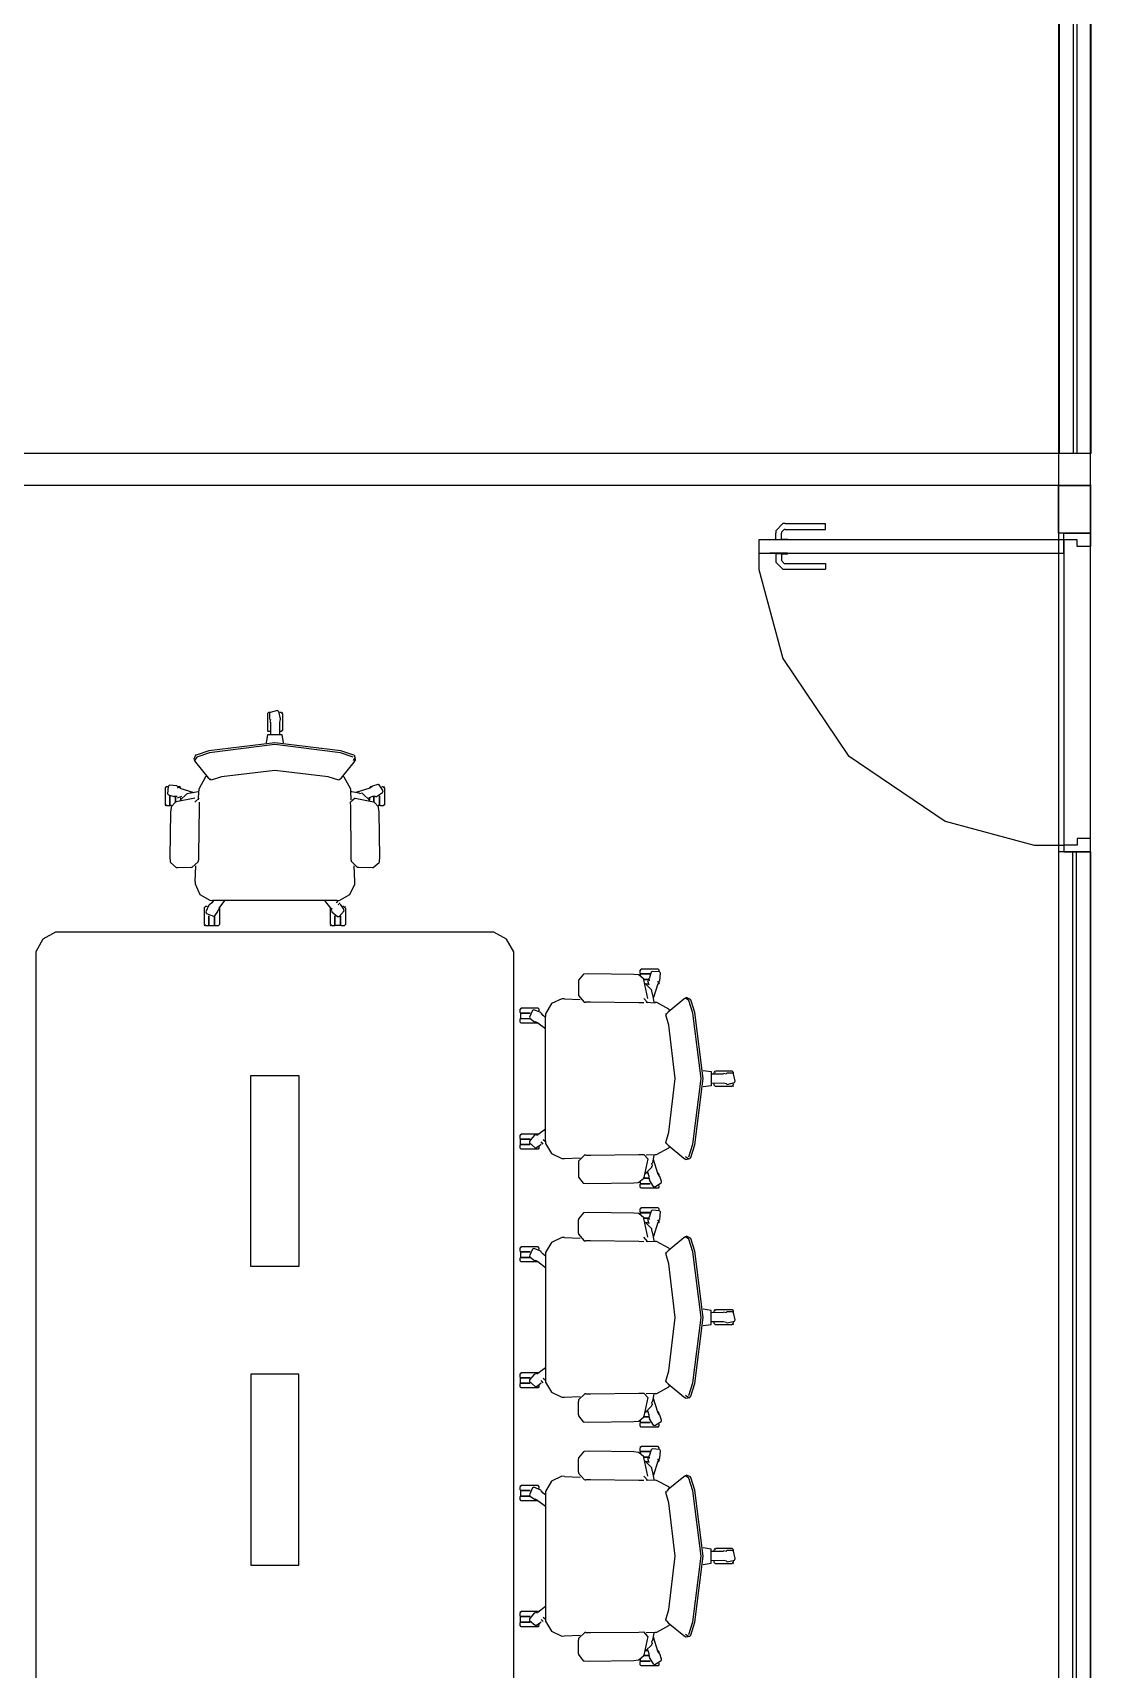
# Model space of a CAD drawing. Extents: x 0 to 23.4, y 0 to 16.5.
# Drawn here: x 1.148 to 2.021, y 5.131 to 6.479 of the extents above; entities that cross this region are included whole.
import ezdxf

# ---------------------------------------------------------------- set-up
doc = ezdxf.new("R2010")
doc.units = 0
doc.layers.get('0').update_dxf_attribs({"linetype": 'CONTINUOUS'})

msp = doc.modelspace()

# ---------------------------------------------------------------- linework, layer by layer
at = {"color": 0}
for points in [[(1.99431, 3.94043), (1.99376, 8.0746)], [(2.02001, 3.94043), (2.02001, 8.0746)], [(2.02001, 5.41781), (2.02001, 8.0746)], [(1.99442, 6.13243), (1.99447, 6.77544)], [(2.00597, 6.13243), (2.00597, 6.77544)], [(2.00911, 6.13243), (2.00911, 6.77544)], [(2.02067, 6.13243), (2.02067, 6.77544)], [(2.02051, 6.13243), (0.70117, 6.13243)], [(2.02067, 6.13243), (1.99442, 6.13243)], [(2.02051, 6.10618), (0.70117, 6.10618)], [(1.7685, 6.07471), (1.7665, 6.07471), (1.76064, 6.06885), (1.76064, 6.06685)], [(1.7685, 6.06988), (1.76768, 6.06988), (1.7654, 6.0676), (1.7654, 6.06685)], [(1.7685, 6.07471), (1.80171, 6.07471)], [(1.7685, 6.06988), (1.80171, 6.06988)], [(1.80171, 6.06988), (1.80171, 6.07471)], [(1.74664, 6.06136), (1.74664, 6.03689), (1.76639, 5.96349), (1.82026, 5.88351), (1.90022, 5.82964), (1.97364, 5.80985), (1.99815, 5.80985)], [(1.77035, 6.06136), (1.75569, 6.06136), (1.77035, 6.06222)], [(1.76064, 6.06222), (1.76064, 6.06685)], [(1.7654, 6.06222), (1.7654, 6.06685)], [(1.99815, 6.06136), (1.99815, 5.80985)], [(1.77035, 6.0504), (1.75569, 6.0504), (1.77035, 6.04953)], [(1.76064, 6.04953), (1.76064, 6.04497)], [(1.76064, 6.04497), (1.76064, 6.04303), (1.7665, 6.03706), (1.7685, 6.03706)], [(1.7654, 6.04953), (1.7654, 6.04497)], [(1.7654, 6.04497), (1.7654, 6.04422), (1.76768, 6.04189), (1.7685, 6.04189)], [(1.7685, 6.04189), (1.80171, 6.04189)], [(1.7685, 6.03706), (1.80171, 6.03706)], [(1.80171, 6.04189), (1.80171, 6.03706)], [(1.35227, 5.91336), (1.35259, 5.91396), (1.35118, 5.91992), (1.35064, 5.92025), (1.35004, 5.92063), (1.34408, 5.91917), (1.34375, 5.91857), (1.34348, 5.91818), (1.34348, 5.91379), (1.34375, 5.91336)], [(1.34272, 5.91906), (1.34174, 5.91813)], [(1.34174, 5.91813), (1.34174, 5.90424)], [(1.34391, 5.91906), (1.34272, 5.91906)], [(1.34429, 5.91336), (1.34375, 5.91103)], [(1.34429, 5.91103), (1.34418, 5.90088)], [(1.35227, 5.91336), (1.35173, 5.91103)], [(1.35173, 5.91103), (1.35183, 5.90088)], [(1.35324, 5.91906), (1.35205, 5.91906)], [(1.35427, 5.91906), (1.35324, 5.91813)], [(1.35427, 5.91813), (1.35427, 5.90424)], [(1.41292, 5.8839), (1.40235, 5.88737), (1.34793, 5.89421), (1.29351, 5.88737), (1.28299, 5.8839)], [(1.34115, 5.8941), (1.34218, 5.90088), (1.35373, 5.90088), (1.35471, 5.8941)], [(1.34272, 5.90424), (1.34174, 5.90332)], [(1.34424, 5.90332), (1.34272, 5.90332)], [(1.35324, 5.90332), (1.35178, 5.90332)], [(1.35427, 5.90424), (1.35324, 5.90332)], [(1.28299, 5.8839), (1.28261, 5.88379), (1.28114, 5.88053), (1.2813, 5.88015), (1.2813, 5.8801), (1.28158, 5.87956), (1.28163, 5.8795)], [(1.28348, 5.88232), (1.28163, 5.8795)], [(1.41238, 5.88232), (1.40192, 5.88574), (1.34793, 5.89258), (1.29395, 5.88574), (1.28348, 5.88232)], [(1.41422, 5.88232), (1.41238, 5.8795)], [(1.41422, 5.8795), (1.41444, 5.87989), (1.41385, 5.88336), (1.41351, 5.88357), (1.41347, 5.88363), (1.41292, 5.8839), (1.41292, 5.8839)], [(1.28163, 5.8795), (1.2825, 5.8781), (1.29302, 5.86529), (1.29427, 5.8641)], [(1.4005, 5.86339), (1.39193, 5.866), (1.34793, 5.87121), (1.30393, 5.866), (1.29536, 5.86339)], [(1.40158, 5.8641), (1.40278, 5.86529), (1.41331, 5.8781), (1.41422, 5.8795)], [(1.25857, 5.85792), (1.2576, 5.85699)], [(1.2576, 5.85699), (1.2576, 5.8431)], [(1.25977, 5.85792), (1.25857, 5.85792)], [(1.26763, 5.85807), (1.26714, 5.85861), (1.26107, 5.8591), (1.26058, 5.85861), (1.26004, 5.85818), (1.25955, 5.85211), (1.26004, 5.85157), (1.26031, 5.85124), (1.26454, 5.84983), (1.26503, 5.84993)], [(1.26969, 5.85807), (1.26763, 5.85682)], [(1.2691, 5.85792), (1.2679, 5.85792)], [(1.27013, 5.85792), (1.2691, 5.85699)], [(1.26969, 5.85682), (1.2812, 5.85319)], [(1.27013, 5.85699), (1.27013, 5.85672)], [(1.28521, 5.85385), (1.28461, 5.85379), (1.27875, 5.85271), (1.27821, 5.85254)], [(1.28505, 5.84711), (1.28537, 5.85465)], [(1.29172, 5.86664), (1.29074, 5.86594), (1.28532, 5.85585), (1.28527, 5.85465)], [(1.29536, 5.8641), (1.29427, 5.86339)], [(1.40158, 5.8641), (1.4005, 5.86339)], [(1.41049, 5.85465), (1.41043, 5.85585), (1.405, 5.86589), (1.40408, 5.8666)], [(1.41081, 5.84711), (1.41049, 5.85465)], [(1.41764, 5.85254), (1.41704, 5.85271), (1.41124, 5.85379), (1.41064, 5.85385)], [(1.42617, 5.85682), (1.41471, 5.85319)], [(1.42676, 5.85792), (1.42578, 5.85699)], [(1.42578, 5.85699), (1.42578, 5.85672)], [(1.42822, 5.85807), (1.42617, 5.85682)], [(1.42796, 5.85792), (1.42676, 5.85792)], [(1.43088, 5.84993), (1.43153, 5.84978), (1.43674, 5.85303), (1.4369, 5.85368), (1.43707, 5.85439), (1.43386, 5.85954), (1.43321, 5.85969), (1.43272, 5.85981), (1.4285, 5.85846), (1.42822, 5.85807)], [(1.43728, 5.85792), (1.43608, 5.85792)], [(1.43832, 5.85792), (1.43728, 5.85699)], [(1.43832, 5.85699), (1.43832, 5.8431)], [(1.25857, 5.8431), (1.2576, 5.84218)], [(1.26112, 5.84218), (1.25857, 5.84218)], [(1.26139, 5.84244), (1.26112, 5.84218)], [(1.26139, 5.84244), (1.26139, 5.85042)], [(1.26242, 5.84071), (1.26199, 5.83703), (1.26145, 5.79997), (1.26177, 5.79622)], [(1.26166, 5.84244), (1.26166, 5.85032)], [(1.26286, 5.84244), (1.26166, 5.84244)], [(1.26655, 5.84543), (1.26595, 5.84532), (1.26242, 5.84131), (1.26242, 5.84071)], [(1.26742, 5.84999), (1.26503, 5.84978)], [(1.26601, 5.84526), (1.26601, 5.84999)], [(1.26628, 5.84538), (1.26628, 5.84999)], [(1.28185, 5.84853), (1.26655, 5.84543)], [(1.27089, 5.84978), (1.26742, 5.84858)], [(1.27577, 5.85194), (1.27501, 5.85178), (1.26986, 5.84679), (1.26969, 5.84603)], [(1.27013, 5.84885), (1.27013, 5.84722)], [(1.27821, 5.85254), (1.27577, 5.85194)], [(1.28559, 5.84853), (1.28185, 5.84521)], [(1.28559, 5.84521), (1.28543, 5.84125), (1.28488, 5.80143), (1.28494, 5.79742)], [(1.41401, 5.84853), (1.41032, 5.84521)], [(1.41092, 5.79742), (1.41092, 5.80143), (1.41043, 5.84131), (1.41032, 5.84526)], [(1.41401, 5.84853), (1.42931, 5.84543)], [(1.42008, 5.85254), (1.41764, 5.85194)], [(1.42617, 5.84603), (1.42594, 5.84679), (1.42079, 5.85178), (1.42008, 5.85194)], [(1.42844, 5.84978), (1.42497, 5.84858)], [(1.42578, 5.84885), (1.42578, 5.84722)], [(1.43088, 5.84999), (1.42844, 5.84978)], [(1.43343, 5.84071), (1.43338, 5.84131), (1.42985, 5.84532), (1.42931, 5.84543)], [(1.42958, 5.84538), (1.42958, 5.84999)], [(1.42985, 5.84526), (1.42985, 5.84999)], [(1.43419, 5.84244), (1.433, 5.84244)], [(1.43414, 5.79622), (1.4344, 5.79997), (1.43386, 5.83703), (1.43343, 5.84071)], [(1.43419, 5.84244), (1.43419, 5.85032)], [(1.43446, 5.84244), (1.43446, 5.85042)], [(1.43474, 5.84244), (1.43446, 5.84218)], [(1.43728, 5.84218), (1.43474, 5.84218)], [(1.43832, 5.8431), (1.43728, 5.84218)], [(1.99388, 4.15028), (1.99393, 5.80436)], [(2.02018, 5.80436), (1.99393, 5.80436)], [(2.00543, 4.15028), (2.00549, 5.80436)], [(2.00857, 4.15028), (2.00863, 5.80436)], [(2.02013, 4.15028), (2.02018, 5.80436)], [(1.26177, 5.79622), (1.26183, 5.79551), (1.26671, 5.79135), (1.26747, 5.79139), (1.26747, 5.79139), (1.26758, 5.79144), (1.26758, 5.79144)], [(1.26758, 5.79144), (1.27865, 5.7915)], [(1.27865, 5.7915), (1.27941, 5.79144), (1.28483, 5.79606), (1.28494, 5.79682), (1.28494, 5.79699), (1.28494, 5.79731), (1.28494, 5.79742)], [(1.28223, 5.77989), (1.28277, 5.79275)], [(1.41092, 5.79742), (1.41086, 5.79665), (1.41581, 5.79156), (1.41661, 5.7915), (1.41672, 5.7915), (1.41721, 5.7915), (1.41721, 5.7915)], [(1.41368, 5.77989), (1.41314, 5.79275)], [(1.41721, 5.7915), (1.42828, 5.79144)], [(1.42828, 5.79144), (1.42899, 5.79139), (1.43397, 5.79542), (1.43408, 5.79611), (1.43408, 5.79611), (1.43408, 5.79622), (1.43414, 5.79622)], [(1.28223, 5.77989), (1.28212, 5.77783), (1.28608, 5.76915), (1.29443, 5.76438), (1.2965, 5.76426), (1.2965, 5.76426), (1.2966, 5.76426), (1.2966, 5.76426)], [(1.39931, 5.76426), (1.40136, 5.76438), (1.40967, 5.7691), (1.41374, 5.77772), (1.41368, 5.77979), (1.41368, 5.77979), (1.41368, 5.77989), (1.41368, 5.77989)], [(1.29074, 5.75911), (1.28977, 5.75819)], [(1.2921, 5.75911), (1.29074, 5.75911)], [(1.29411, 5.76064), (1.29346, 5.76042), (1.29112, 5.75472), (1.2914, 5.75407), (1.29167, 5.75347), (1.29731, 5.75114), (1.29796, 5.75136), (1.29839, 5.75157), (1.301, 5.75515), (1.30105, 5.75558)], [(1.29595, 5.76221), (1.29411, 5.76064)], [(1.29742, 5.76426), (1.29595, 5.76221)], [(1.39931, 5.76426), (1.29644, 5.76426)], [(1.30198, 5.75786), (1.30669, 5.76426)], [(1.39393, 5.75786), (1.38917, 5.76426)], [(1.39486, 5.75558), (1.39492, 5.75493), (1.39953, 5.75097), (1.40022, 5.75103), (1.40087, 5.75108), (1.40489, 5.75575), (1.40483, 5.7564), (1.40479, 5.75689), (1.40218, 5.76047), (1.40175, 5.76064)], [(1.39996, 5.76426), (1.39843, 5.76221)], [(1.40175, 5.76221), (1.39996, 5.76064)], [(1.40511, 5.75911), (1.40381, 5.75911)], [(1.40608, 5.75911), (1.40511, 5.75819)], [(1.28977, 5.75819), (1.28977, 5.74431)], [(1.29357, 5.74365), (1.29357, 5.75163)], [(1.29384, 5.74365), (1.29384, 5.75151)], [(1.29823, 5.74365), (1.29823, 5.75151)], [(1.2985, 5.74365), (1.2985, 5.75163)], [(1.30198, 5.75786), (1.30105, 5.75558)], [(1.3023, 5.75831), (1.3023, 5.74431)], [(1.39361, 5.75831), (1.39361, 5.74431)], [(1.39486, 5.75786), (1.39393, 5.75558)], [(1.3974, 5.74365), (1.3974, 5.75163)], [(1.39768, 5.74365), (1.39768, 5.75151)], [(1.40201, 5.74365), (1.40201, 5.75151)], [(1.40229, 5.74365), (1.40229, 5.75163)], [(1.40608, 5.75819), (1.40608, 5.74431)], [(1.17074, 5.73807), (1.16721, 5.73807), (1.15679, 5.73232), (1.15104, 5.7219), (1.15104, 5.71837)], [(1.52501, 5.73807), (1.17074, 5.73807)], [(1.29074, 5.74431), (1.28977, 5.74338)], [(1.29329, 5.74338), (1.29074, 5.74338)], [(1.29357, 5.74365), (1.29329, 5.74338)], [(1.29384, 5.74365), (1.29823, 5.74365)], [(1.29872, 5.74365), (1.2985, 5.74338)], [(1.30127, 5.74338), (1.29872, 5.74338)], [(1.3023, 5.74431), (1.30127, 5.74338)], [(1.39458, 5.74431), (1.39361, 5.74338)], [(1.39714, 5.74338), (1.39458, 5.74338)], [(1.3974, 5.74365), (1.39714, 5.74338)], [(1.40201, 5.74365), (1.39768, 5.74365)], [(1.40256, 5.74365), (1.40229, 5.74338)], [(1.40511, 5.74338), (1.40256, 5.74338)], [(1.40608, 5.74431), (1.40511, 5.74338)], [(1.54471, 5.71837), (1.54471, 5.7219), (1.5389, 5.73232), (1.52849, 5.73807), (1.52501, 5.73807)], [(1.15104, 5.71837), (1.15104, 4.53733)], [(1.54471, 4.53733), (1.54471, 5.71837)], [(1.64979, 5.70665), (1.64888, 5.70768)], [(1.64888, 5.70415), (1.64888, 5.70665)], [(1.66368, 5.70768), (1.64979, 5.70768)], [(1.66476, 5.6976), (1.66525, 5.69808), (1.66575, 5.70421), (1.66531, 5.70469), (1.66482, 5.70524), (1.65875, 5.70574), (1.65826, 5.70524), (1.65787, 5.70497), (1.65653, 5.70074), (1.65663, 5.70025)], [(1.66461, 5.70665), (1.66368, 5.70768)], [(1.66461, 5.70546), (1.66461, 5.70665)], [(1.60286, 5.7035), (1.60211, 5.70344), (1.59799, 5.69851), (1.5981, 5.69775), (1.5981, 5.69775), (1.5981, 5.69769), (1.5981, 5.69769)], [(1.5981, 5.69769), (1.59819, 5.68664)], [(1.6474, 5.70281), (1.64372, 5.70324), (1.60656, 5.70383), (1.60286, 5.7035)], [(1.65207, 5.69874), (1.65196, 5.69933), (1.64794, 5.70281), (1.6474, 5.70281)], [(1.64914, 5.70389), (1.64888, 5.70415)], [(1.64914, 5.70389), (1.65713, 5.70389)], [(1.64914, 5.70361), (1.65696, 5.70361)], [(1.64914, 5.70242), (1.64914, 5.70361)], [(1.65196, 5.69922), (1.65668, 5.69922)], [(1.65201, 5.69894), (1.65663, 5.69894)], [(1.65517, 5.68338), (1.65207, 5.69874)], [(1.65864, 5.68951), (1.65842, 5.69026), (1.65343, 5.69542), (1.65272, 5.69558)], [(1.65554, 5.69515), (1.65386, 5.69515)], [(1.65642, 5.69439), (1.65528, 5.69786)], [(1.65668, 5.69786), (1.65642, 5.70025)], [(1.66351, 5.69553), (1.65989, 5.68408)], [(1.66368, 5.69515), (1.66336, 5.69515)], [(1.66476, 5.69553), (1.66351, 5.6976)], [(1.66461, 5.69515), (1.66368, 5.69613)], [(1.66461, 5.69613), (1.66461, 5.69738)], [(1.58653, 5.68306), (1.58447, 5.68317), (1.57574, 5.67914), (1.57101, 5.67079), (1.57096, 5.66872), (1.57096, 5.66872), (1.57096, 5.66868), (1.57096, 5.66868)], [(1.58653, 5.68306), (1.59944, 5.68251)], [(1.59819, 5.68664), (1.5981, 5.68587), (1.60271, 5.68044), (1.60351, 5.68033), (1.60351, 5.68033), (1.60394, 5.68028), (1.60411, 5.68028)], [(1.65192, 5.67969), (1.64789, 5.67985), (1.60807, 5.68033), (1.60411, 5.68028)], [(1.65522, 5.67969), (1.65192, 5.68338)], [(1.65381, 5.68024), (1.66135, 5.6799)], [(1.65924, 5.68701), (1.65864, 5.68951)], [(1.66054, 5.68007), (1.66043, 5.68067), (1.65935, 5.68647), (1.65924, 5.68701)], [(1.67333, 5.67356), (1.67264, 5.67453), (1.66254, 5.67996), (1.66135, 5.68001)], [(1.68619, 5.68365), (1.68479, 5.68278), (1.67193, 5.67219), (1.67079, 5.67096)], [(1.6906, 5.68229), (1.69043, 5.68267), (1.68718, 5.68414), (1.68679, 5.68397), (1.68674, 5.68397), (1.68625, 5.68371), (1.68619, 5.68365)], [(1.68896, 5.68175), (1.68619, 5.68365)], [(1.68896, 5.5529), (1.69233, 5.56337), (1.69917, 5.61735), (1.69233, 5.67128), (1.68896, 5.68175)], [(1.6906, 5.55236), (1.69401, 5.56293), (1.70085, 5.61735), (1.69401, 5.67176), (1.6906, 5.68229)], [(1.551, 5.67449), (1.55003, 5.67551)], [(1.55003, 5.67193), (1.55003, 5.67449)], [(1.55029, 5.67165), (1.55003, 5.67193)], [(1.55029, 5.6665), (1.55003, 5.66678)], [(1.55003, 5.66396), (1.55003, 5.6665)], [(1.55029, 5.67165), (1.55832, 5.67165)], [(1.55029, 5.67139), (1.55817, 5.67139)], [(1.55029, 5.67139), (1.55029, 5.66704)], [(1.55029, 5.66704), (1.55817, 5.66704)], [(1.55029, 5.66678), (1.55832, 5.66678)], [(1.56483, 5.67551), (1.551, 5.67551)], [(1.56733, 5.67117), (1.56706, 5.67182), (1.56136, 5.67415), (1.56076, 5.67389), (1.56011, 5.67361), (1.55778, 5.66797), (1.55806, 5.66732), (1.55821, 5.66689), (1.56179, 5.66428), (1.56228, 5.66422)], [(1.56581, 5.67449), (1.56483, 5.67551)], [(1.56581, 5.67318), (1.56581, 5.67449)], [(1.5689, 5.66932), (1.56733, 5.67117)], [(1.57096, 5.66786), (1.5689, 5.66932)], [(1.57096, 5.56597), (1.57096, 5.66878)], [(1.67079, 5.66986), (1.67008, 5.67096)], [(1.67008, 5.56478), (1.67264, 5.57335), (1.67779, 5.61735), (1.67264, 5.66129), (1.67008, 5.66986)], [(1.551, 5.66297), (1.55003, 5.66396)], [(1.565, 5.66297), (1.551, 5.66297)], [(1.56451, 5.66331), (1.56228, 5.66422)], [(1.56451, 5.66331), (1.57096, 5.65853)], [(1.70074, 5.62408), (1.70757, 5.6231), (1.70757, 5.61154), (1.70074, 5.61051)], [(1.71767, 5.62099), (1.70757, 5.62104)], [(1.71767, 5.61356), (1.70757, 5.61344)], [(1.71094, 5.6225), (1.71001, 5.62354)], [(1.71001, 5.62104), (1.71001, 5.6225)], [(1.71001, 5.61199), (1.71001, 5.61344)], [(1.71094, 5.611), (1.71001, 5.61199)], [(1.72483, 5.62354), (1.71094, 5.62354)], [(1.72483, 5.611), (1.71094, 5.611)], [(1.72, 5.62099), (1.71767, 5.62153)], [(1.72, 5.61296), (1.71767, 5.61356)], [(1.72, 5.61296), (1.7206, 5.61263), (1.72657, 5.61404), (1.72694, 5.61464), (1.72726, 5.61524), (1.72581, 5.62121), (1.72526, 5.62153), (1.72483, 5.62181), (1.72037, 5.62181), (1.72, 5.62153)], [(1.72575, 5.6225), (1.72483, 5.62354)], [(1.72575, 5.611), (1.72483, 5.61199)], [(1.72575, 5.62131), (1.72575, 5.6225)], [(1.72575, 5.61199), (1.72575, 5.61317)], [(1.551, 5.57069), (1.55003, 5.57167)], [(1.55003, 5.56814), (1.55003, 5.57069)], [(1.565, 5.57167), (1.551, 5.57167)], [(1.56228, 5.57042), (1.56158, 5.57036), (1.55761, 5.56569), (1.55767, 5.565), (1.55772, 5.56435), (1.56239, 5.56039), (1.5631, 5.56044), (1.56353, 5.56049), (1.56711, 5.56304), (1.56733, 5.56347)], [(1.56451, 5.57042), (1.56228, 5.57135)], [(1.56451, 5.57135), (1.57096, 5.57611)], [(1.55029, 5.56787), (1.55003, 5.56814)], [(1.55029, 5.56272), (1.55003, 5.56299)], [(1.55003, 5.56017), (1.55003, 5.56272)], [(1.551, 5.55914), (1.55003, 5.56017)], [(1.55029, 5.56787), (1.55832, 5.56787)], [(1.55029, 5.56321), (1.55029, 5.5676)], [(1.55029, 5.5676), (1.55817, 5.5676)], [(1.55029, 5.56321), (1.55817, 5.56321)], [(1.55029, 5.56299), (1.55832, 5.56299)], [(1.56483, 5.55914), (1.551, 5.55914)], [(1.56581, 5.55914), (1.56483, 5.56017)], [(1.56581, 5.56017), (1.56581, 5.56147)], [(1.5689, 5.56347), (1.56733, 5.56532)], [(1.57096, 5.56532), (1.5689, 5.56679)], [(1.57096, 5.56597), (1.57101, 5.56392), (1.57574, 5.55561), (1.58442, 5.55154), (1.58649, 5.5516), (1.58649, 5.5516), (1.58653, 5.5516), (1.58653, 5.5516)], [(1.66135, 5.55474), (1.66249, 5.55479), (1.67258, 5.56022), (1.67329, 5.56114)], [(1.67079, 5.56369), (1.67008, 5.56478)], [(1.67079, 5.56369), (1.67193, 5.5625), (1.68479, 5.55192), (1.68619, 5.551)], [(1.58653, 5.5516), (1.59944, 5.55214)], [(1.59819, 5.54801), (1.5981, 5.53694)], [(1.60411, 5.55436), (1.60331, 5.55442), (1.59819, 5.54943), (1.59819, 5.54861), (1.59814, 5.54856), (1.59819, 5.54818), (1.59819, 5.54801)], [(1.60411, 5.55436), (1.60807, 5.55436), (1.64789, 5.55485), (1.65192, 5.55496)], [(1.65522, 5.55126), (1.65192, 5.55496)], [(1.65517, 5.55126), (1.65207, 5.53592)], [(1.65272, 5.53907), (1.65343, 5.53928), (1.65842, 5.54443), (1.65864, 5.54514)], [(1.65381, 5.55442), (1.66135, 5.55474)], [(1.65924, 5.54514), (1.65864, 5.54764)], [(1.65924, 5.54764), (1.65935, 5.54824), (1.66043, 5.55404), (1.66054, 5.55458)], [(1.66351, 5.53911), (1.65989, 5.55057)], [(1.68896, 5.551), (1.68619, 5.5529)], [(1.68619, 5.551), (1.68653, 5.55078), (1.69, 5.55143), (1.69026, 5.55176), (1.69026, 5.55181), (1.69054, 5.55231), (1.6906, 5.55236)], [(1.5981, 5.53694), (1.59799, 5.53624), (1.60206, 5.53125), (1.60281, 5.53114), (1.60281, 5.53114), (1.60286, 5.53114), (1.60286, 5.53114)], [(1.60286, 5.53114), (1.60656, 5.53087), (1.64372, 5.53142), (1.6474, 5.53185)], [(1.6474, 5.53185), (1.64794, 5.5319), (1.65196, 5.53538), (1.65207, 5.53592)], [(1.64914, 5.53049), (1.64888, 5.53076)], [(1.64888, 5.52794), (1.64888, 5.53049)], [(1.64914, 5.53103), (1.64914, 5.53222)], [(1.64914, 5.53103), (1.65696, 5.53103)], [(1.64914, 5.53076), (1.65713, 5.53076)], [(1.65196, 5.53543), (1.65668, 5.53543)], [(1.65201, 5.53569), (1.65663, 5.53569)], [(1.65554, 5.5395), (1.65386, 5.5395)], [(1.65642, 5.53678), (1.65528, 5.54025)], [(1.65668, 5.5344), (1.65642, 5.53678)], [(1.65663, 5.5344), (1.65647, 5.53375), (1.65961, 5.52854), (1.66032, 5.52838), (1.66097, 5.52821), (1.66624, 5.53142), (1.66639, 5.53207), (1.6665, 5.53256), (1.6651, 5.53678), (1.66476, 5.53706)], [(1.66368, 5.5395), (1.66336, 5.5395)], [(1.66476, 5.53706), (1.66351, 5.53911)], [(1.66461, 5.53847), (1.66368, 5.5395)], [(1.66461, 5.53728), (1.66461, 5.53847)], [(1.64979, 5.52696), (1.64888, 5.52794)], [(1.66368, 5.52696), (1.64979, 5.52696)], [(1.66461, 5.52696), (1.66368, 5.52794)], [(1.66461, 5.52794), (1.66461, 5.52919)], [(1.60286, 5.50678), (1.60211, 5.50672), (1.59799, 5.50179), (1.5981, 5.50103), (1.5981, 5.50103), (1.5981, 5.50097), (1.5981, 5.50097)], [(1.6474, 5.50613), (1.64372, 5.50657), (1.60656, 5.50711), (1.60286, 5.50678)], [(1.65207, 5.50201), (1.65196, 5.50261), (1.64794, 5.50613), (1.6474, 5.50613)], [(1.64979, 5.50999), (1.64888, 5.51096)], [(1.64888, 5.50743), (1.64888, 5.50999)], [(1.64914, 5.50717), (1.64888, 5.50743)], [(1.64914, 5.50717), (1.65713, 5.50717)], [(1.64914, 5.50569), (1.64914, 5.50689)], [(1.64914, 5.50689), (1.65696, 5.50689)], [(1.66368, 5.51096), (1.64979, 5.51096)], [(1.65196, 5.50256), (1.65668, 5.50256)], [(1.65668, 5.50114), (1.65642, 5.50353)], [(1.66476, 5.50087), (1.66525, 5.50136), (1.66575, 5.50749), (1.66531, 5.50797), (1.66482, 5.50851), (1.65875, 5.509), (1.65826, 5.50851), (1.65787, 5.50825), (1.65653, 5.50401), (1.65663, 5.50353)], [(1.66461, 5.50999), (1.66368, 5.51096)], [(1.66461, 5.50879), (1.66461, 5.50999)], [(1.59819, 5.4899), (1.5981, 5.50097)], [(1.59819, 5.4899), (1.5981, 5.48915), (1.60271, 5.48372), (1.60351, 5.48361), (1.60362, 5.48361), (1.60394, 5.48356), (1.60411, 5.48356)], [(1.65201, 5.50228), (1.65663, 5.50228)], [(1.65517, 5.48671), (1.65207, 5.50201)], [(1.65864, 5.49278), (1.65842, 5.49354), (1.65343, 5.49869), (1.65272, 5.49886)], [(1.65554, 5.49843), (1.65386, 5.49843)], [(1.65642, 5.49767), (1.65528, 5.50114)], [(1.65924, 5.49029), (1.65864, 5.49278)], [(1.66054, 5.48335), (1.66043, 5.48394), (1.65935, 5.48975), (1.65924, 5.49029)], [(1.66351, 5.49886), (1.65989, 5.48736)], [(1.66368, 5.49843), (1.66336, 5.49843)], [(1.66476, 5.49886), (1.66351, 5.50087)], [(1.66461, 5.49843), (1.66368, 5.49946)], [(1.66461, 5.49946), (1.66461, 5.50065)], [(1.551, 5.47775), (1.55003, 5.47879)], [(1.55003, 5.47521), (1.55003, 5.47775)], [(1.56483, 5.47879), (1.551, 5.47879)], [(1.56733, 5.47444), (1.56706, 5.4751), (1.56136, 5.47743), (1.56076, 5.47715), (1.56011, 5.47689), (1.55778, 5.47125), (1.55806, 5.4706), (1.55821, 5.47017), (1.56179, 5.46756), (1.56228, 5.4675)], [(1.56581, 5.47775), (1.56483, 5.47879)], [(1.56581, 5.47646), (1.56581, 5.47775)], [(1.58653, 5.48633), (1.58447, 5.48643), (1.57574, 5.48242), (1.57101, 5.47412), (1.57096, 5.472), (1.57096, 5.472), (1.57096, 5.47194), (1.57096, 5.47194)], [(1.58653, 5.48633), (1.59944, 5.48579)], [(1.65192, 5.48296), (1.64789, 5.48313), (1.60807, 5.48361), (1.60411, 5.48356)], [(1.65522, 5.48296), (1.65192, 5.48671)], [(1.65381, 5.48351), (1.66135, 5.48318)], [(1.67329, 5.47678), (1.67258, 5.47775), (1.66249, 5.48313), (1.66135, 5.48318)], [(1.68619, 5.48693), (1.68479, 5.48606), (1.67193, 5.47547), (1.67079, 5.47424)], [(1.6906, 5.48557), (1.69043, 5.48594), (1.68718, 5.48742), (1.68679, 5.48725), (1.68674, 5.48725), (1.68625, 5.48699), (1.68619, 5.48693)], [(1.68896, 5.48508), (1.68619, 5.48693)], [(1.68896, 5.35618), (1.69233, 5.36664), (1.69917, 5.42063), (1.69233, 5.47461), (1.68896, 5.48508)], [(1.6906, 5.35563), (1.69401, 5.36621), (1.70085, 5.42063), (1.69401, 5.47504), (1.6906, 5.48557)], [(1.55029, 5.47499), (1.55003, 5.47521)], [(1.55029, 5.46978), (1.55003, 5.47006)], [(1.55003, 5.46724), (1.55003, 5.46978)], [(1.551, 5.46625), (1.55003, 5.46724)], [(1.55029, 5.47499), (1.55832, 5.47499)], [(1.55029, 5.47472), (1.55029, 5.47032)], [(1.55029, 5.47472), (1.55817, 5.47472)], [(1.55029, 5.47032), (1.55817, 5.47032)], [(1.55029, 5.47006), (1.55832, 5.47006)], [(1.565, 5.46625), (1.551, 5.46625)], [(1.56451, 5.46658), (1.56228, 5.4675)], [(1.56451, 5.46658), (1.57096, 5.46181)], [(1.5689, 5.4726), (1.56733, 5.47444)], [(1.57096, 5.47114), (1.5689, 5.4726)], [(1.57096, 5.47194), (1.57096, 5.36914)], [(1.67079, 5.47319), (1.67008, 5.47424)], [(1.67008, 5.36806), (1.67264, 5.37663), (1.67779, 5.42063), (1.67264, 5.46463), (1.67008, 5.47319)], [(1.70074, 5.41385), (1.70757, 5.41482), (1.70757, 5.42638), (1.70074, 5.4274)], [(1.71767, 5.42437), (1.70757, 5.42449)], [(1.71094, 5.42594), (1.71001, 5.42692)], [(1.71001, 5.42449), (1.71001, 5.42594)], [(1.72483, 5.42692), (1.71094, 5.42692)], [(1.72, 5.42437), (1.71767, 5.42497)], [(1.72, 5.41639), (1.7206, 5.41607), (1.72657, 5.41749), (1.72694, 5.41808), (1.72726, 5.41868), (1.72581, 5.42464), (1.72526, 5.42497), (1.72483, 5.42524), (1.72037, 5.42524), (1.72, 5.42497)], [(1.72575, 5.42594), (1.72483, 5.42692)], [(1.72575, 5.42475), (1.72575, 5.42594)], [(1.71767, 5.41694), (1.70757, 5.41689)], [(1.71001, 5.41542), (1.71001, 5.41689)], [(1.71094, 5.41439), (1.71001, 5.41542)], [(1.72483, 5.41439), (1.71094, 5.41439)], [(1.72, 5.41639), (1.71767, 5.41694)], [(1.72575, 5.41439), (1.72483, 5.41542)], [(1.72575, 5.41542), (1.72575, 5.41661)], [(1.551, 5.37397), (1.55003, 5.37494)], [(1.55003, 5.37142), (1.55003, 5.37397)], [(1.55029, 5.37115), (1.55003, 5.37142)], [(1.55029, 5.37115), (1.55832, 5.37115)], [(1.55029, 5.37088), (1.55817, 5.37088)], [(1.55029, 5.36654), (1.55029, 5.37088)], [(1.565, 5.37494), (1.551, 5.37494)], [(1.56228, 5.37369), (1.56158, 5.37364), (1.55761, 5.36903), (1.55767, 5.36833), (1.55772, 5.36768), (1.56239, 5.36367), (1.5631, 5.36372), (1.56353, 5.36376), (1.56711, 5.36632), (1.56733, 5.36675)], [(1.56451, 5.37369), (1.56228, 5.37462)], [(1.56451, 5.37462), (1.57096, 5.37939)], [(1.5689, 5.36675), (1.56733, 5.3686)], [(1.57096, 5.3686), (1.5689, 5.37011)], [(1.57096, 5.36925), (1.57101, 5.36719), (1.57574, 5.35889), (1.58442, 5.35482), (1.58649, 5.35487), (1.58649, 5.35487), (1.58653, 5.35487), (1.58653, 5.35487)], [(1.67079, 5.36697), (1.67008, 5.36806)], [(1.55029, 5.366), (1.55003, 5.36626)], [(1.55003, 5.36344), (1.55003, 5.366)], [(1.551, 5.36242), (1.55003, 5.36344)], [(1.55029, 5.36654), (1.55817, 5.36654)], [(1.55029, 5.36626), (1.55832, 5.36626)], [(1.56483, 5.36242), (1.551, 5.36242)], [(1.56581, 5.36242), (1.56483, 5.36344)], [(1.56581, 5.36344), (1.56581, 5.36475)], [(1.58653, 5.35487), (1.59944, 5.35542)], [(1.60411, 5.35764), (1.60331, 5.35769), (1.59819, 5.35271), (1.59819, 5.35189), (1.59814, 5.35189), (1.59819, 5.35146), (1.59819, 5.35129)], [(1.60411, 5.35764), (1.60807, 5.35764), (1.64789, 5.35813), (1.65192, 5.35824)], [(1.65522, 5.35454), (1.65192, 5.35824)], [(1.65517, 5.35454), (1.65207, 5.33919)], [(1.65381, 5.35775), (1.66135, 5.35801)], [(1.65924, 5.35092), (1.65935, 5.35151), (1.66043, 5.35732), (1.66054, 5.35786)], [(1.66135, 5.35792), (1.66254, 5.35796), (1.67264, 5.36344), (1.67333, 5.36436)], [(1.67079, 5.36697), (1.67193, 5.36578), (1.68479, 5.35519), (1.68619, 5.35428)], [(1.68896, 5.35428), (1.68619, 5.35618)], [(1.68619, 5.35428), (1.68653, 5.35406), (1.69, 5.35471), (1.69026, 5.35504), (1.69026, 5.35508), (1.69054, 5.35558), (1.6906, 5.35563)], [(1.5981, 5.34028), (1.59819, 5.35129)], [(1.65272, 5.34233), (1.65343, 5.34256), (1.65842, 5.34776), (1.65864, 5.34847)], [(1.65554, 5.34278), (1.65386, 5.34278)], [(1.65642, 5.34011), (1.65528, 5.34353)], [(1.65924, 5.34847), (1.65864, 5.35092)], [(1.66351, 5.34239), (1.65989, 5.35385)], [(1.66368, 5.34278), (1.66336, 5.34278)], [(1.66476, 5.34033), (1.66351, 5.34239)], [(1.66461, 5.34179), (1.66368, 5.34278)], [(1.66461, 5.3406), (1.66461, 5.34179)], [(1.5981, 5.34028), (1.59799, 5.33957), (1.60206, 5.33458), (1.60281, 5.33447), (1.60281, 5.33447), (1.60286, 5.33442), (1.60286, 5.33442)], [(1.60286, 5.33442), (1.60656, 5.33415), (1.64372, 5.33469), (1.6474, 5.33513)], [(1.6474, 5.33513), (1.64794, 5.33518), (1.65196, 5.33865), (1.65207, 5.33919)], [(1.64914, 5.33382), (1.64888, 5.3341)], [(1.64888, 5.33128), (1.64888, 5.33382)], [(1.64979, 5.33024), (1.64888, 5.33128)], [(1.64914, 5.33431), (1.64914, 5.3355)], [(1.64914, 5.33431), (1.65696, 5.33431)], [(1.64914, 5.3341), (1.65713, 5.3341)], [(1.66368, 5.33024), (1.64979, 5.33024)], [(1.65196, 5.33871), (1.65668, 5.33871)], [(1.65201, 5.33897), (1.65663, 5.33897)], [(1.65668, 5.33768), (1.65642, 5.34011)], [(1.65663, 5.33768), (1.65647, 5.33703), (1.65961, 5.33182), (1.66032, 5.33165), (1.66097, 5.33149), (1.66624, 5.33469), (1.66639, 5.33535), (1.6665, 5.33583), (1.6651, 5.34006), (1.66476, 5.34033)], [(1.66461, 5.33024), (1.66368, 5.33128)], [(1.66461, 5.33128), (1.66461, 5.33247)], [(1.64979, 5.31315), (1.64888, 5.31413)], [(1.66368, 5.31413), (1.64979, 5.31413)], [(1.66461, 5.31315), (1.66368, 5.31413)], [(1.60286, 5.30994), (1.60211, 5.3099), (1.59799, 5.30496), (1.5981, 5.30419), (1.5981, 5.30419), (1.5981, 5.30414), (1.5981, 5.30414)], [(1.59819, 5.29308), (1.5981, 5.30414)], [(1.6474, 5.30925), (1.64372, 5.30968), (1.60656, 5.31028), (1.60286, 5.30994)], [(1.65207, 5.30518), (1.65196, 5.30578), (1.64794, 5.30925), (1.6474, 5.30925)], [(1.64888, 5.3106), (1.64888, 5.31315)], [(1.64914, 5.31033), (1.64888, 5.3106)], [(1.64914, 5.31033), (1.65713, 5.31033)], [(1.64914, 5.30886), (1.64914, 5.31006)], [(1.64914, 5.31006), (1.65696, 5.31006)], [(1.65196, 5.30567), (1.65668, 5.30567)], [(1.65201, 5.30539), (1.65663, 5.30539)], [(1.65517, 5.28982), (1.65207, 5.30518)], [(1.65864, 5.29596), (1.65842, 5.29671), (1.65343, 5.30186), (1.65272, 5.30203)], [(1.65554, 5.3016), (1.65386, 5.3016)], [(1.65642, 5.30083), (1.65528, 5.30431)], [(1.65668, 5.30431), (1.65642, 5.30669)], [(1.66476, 5.30404), (1.66525, 5.30453), (1.66575, 5.31065), (1.66531, 5.31114), (1.66482, 5.31168), (1.65875, 5.31218), (1.65826, 5.31168), (1.65787, 5.31142), (1.65653, 5.30718), (1.65663, 5.30669)], [(1.66351, 5.30197), (1.65989, 5.29053)], [(1.66368, 5.3016), (1.66336, 5.3016)], [(1.66476, 5.30197), (1.66351, 5.30404)], [(1.66461, 5.3016), (1.66368, 5.30263)], [(1.66461, 5.3119), (1.66461, 5.31315)], [(1.66461, 5.30263), (1.66461, 5.30382)], [(1.58653, 5.2895), (1.58447, 5.28961), (1.57574, 5.2856), (1.57101, 5.27724), (1.57096, 5.27518), (1.57096, 5.27518), (1.57096, 5.27512), (1.57096, 5.27512)], [(1.58653, 5.2895), (1.59944, 5.28896)], [(1.59819, 5.29308), (1.5981, 5.29232), (1.60271, 5.28689), (1.60351, 5.28678), (1.60351, 5.28678), (1.60394, 5.28674), (1.60411, 5.28674)], [(1.65192, 5.28614), (1.64789, 5.28629), (1.60807, 5.28678), (1.60411, 5.28674)], [(1.65522, 5.28614), (1.65192, 5.28982)], [(1.65924, 5.29346), (1.65864, 5.29596)], [(1.66054, 5.28651), (1.66043, 5.28711), (1.65935, 5.29292), (1.65924, 5.29346)], [(1.68619, 5.2901), (1.68479, 5.28922), (1.67193, 5.27865), (1.67079, 5.2774)], [(1.6906, 5.28874), (1.69043, 5.28911), (1.68718, 5.29058), (1.68679, 5.29042), (1.68674, 5.29042), (1.68625, 5.29015), (1.68619, 5.2901)], [(1.68896, 5.28819), (1.68619, 5.2901)], [(1.68896, 5.15935), (1.69233, 5.16982), (1.69917, 5.22379), (1.69233, 5.27772), (1.68896, 5.28819)], [(1.6906, 5.15881), (1.69401, 5.16938), (1.70085, 5.22379), (1.69401, 5.27821), (1.6906, 5.28874)], [(1.551, 5.28093), (1.55003, 5.28196)], [(1.55003, 5.27838), (1.55003, 5.28093)], [(1.55029, 5.2781), (1.55003, 5.27838)], [(1.55029, 5.2781), (1.55832, 5.2781)], [(1.55029, 5.27789), (1.55029, 5.27349)], [(1.55029, 5.27789), (1.55817, 5.27789)], [(1.55029, 5.27349), (1.55817, 5.27349)], [(1.56483, 5.28196), (1.551, 5.28196)], [(1.56733, 5.27761), (1.56706, 5.27826), (1.56136, 5.2806), (1.56076, 5.28033), (1.56011, 5.28006), (1.55778, 5.27442), (1.55806, 5.27376), (1.55821, 5.27333), (1.56179, 5.27072), (1.56228, 5.27067)], [(1.56581, 5.28093), (1.56483, 5.28196)], [(1.56581, 5.27962), (1.56581, 5.28093)], [(1.5689, 5.27576), (1.56733, 5.27761)], [(1.57096, 5.27431), (1.5689, 5.27576)], [(1.57096, 5.27512), (1.57096, 5.17231)], [(1.65381, 5.28668), (1.66135, 5.28635)], [(1.67329, 5.27994), (1.67258, 5.28093), (1.66249, 5.28629), (1.66135, 5.28635)], [(1.67079, 5.27632), (1.67008, 5.2774)], [(1.67008, 5.17122), (1.67264, 5.17979), (1.67779, 5.22379), (1.67264, 5.26779), (1.67008, 5.27632)], [(1.55029, 5.27294), (1.55003, 5.27322)], [(1.55003, 5.2704), (1.55003, 5.27294)], [(1.551, 5.26942), (1.55003, 5.2704)], [(1.55029, 5.27322), (1.55832, 5.27322)], [(1.565, 5.26942), (1.551, 5.26942)], [(1.56451, 5.26975), (1.56228, 5.27067)], [(1.56451, 5.26975), (1.57096, 5.26497)], [(1.70074, 5.21701), (1.70757, 5.21799), (1.70757, 5.22954), (1.70074, 5.23058)], [(1.71767, 5.22754), (1.70757, 5.22765)], [(1.71767, 5.22011), (1.70757, 5.22006)], [(1.71094, 5.22911), (1.71001, 5.23008)], [(1.71001, 5.2276), (1.71001, 5.22911)], [(1.71001, 5.21858), (1.71001, 5.22006)], [(1.72483, 5.23008), (1.71094, 5.23008)], [(1.72, 5.22754), (1.71767, 5.22814)], [(1.72, 5.21957), (1.71767, 5.22011)], [(1.72, 5.21957), (1.7206, 5.21924), (1.72657, 5.22065), (1.72694, 5.22119), (1.72726, 5.22179), (1.72581, 5.22781), (1.72526, 5.22814), (1.72483, 5.2284), (1.72037, 5.2284), (1.72, 5.22814)], [(1.72575, 5.22911), (1.72483, 5.23008)], [(1.72575, 5.22792), (1.72575, 5.22911)], [(1.72575, 5.21858), (1.72575, 5.21978)], [(1.71094, 5.21756), (1.71001, 5.21858)], [(1.72483, 5.21756), (1.71094, 5.21756)], [(1.72575, 5.21756), (1.72483, 5.21858)], [(1.56451, 5.17779), (1.57096, 5.18257)], [(1.551, 5.17714), (1.55003, 5.17811)], [(1.55003, 5.17458), (1.55003, 5.17714)], [(1.55029, 5.17432), (1.55003, 5.17458)], [(1.55029, 5.16917), (1.55003, 5.16943)], [(1.55003, 5.16661), (1.55003, 5.16917)], [(1.551, 5.16558), (1.55003, 5.16661)], [(1.55029, 5.17432), (1.55832, 5.17432)], [(1.55029, 5.17404), (1.55817, 5.17404)], [(1.55029, 5.16971), (1.55029, 5.17404)], [(1.55029, 5.16971), (1.55817, 5.16971)], [(1.55029, 5.16943), (1.55832, 5.16943)], [(1.565, 5.17811), (1.551, 5.17811)], [(1.56483, 5.16558), (1.551, 5.16558)], [(1.56228, 5.17686), (1.56158, 5.17681), (1.55761, 5.17215), (1.55767, 5.17144), (1.55772, 5.17079), (1.56239, 5.16683), (1.5631, 5.16689), (1.56353, 5.16694), (1.56711, 5.16949), (1.56733, 5.16992)], [(1.56451, 5.17686), (1.56228, 5.17779)], [(1.56581, 5.16558), (1.56483, 5.16661)], [(1.56581, 5.16661), (1.56581, 5.16792)], [(1.5689, 5.16992), (1.56733, 5.17176)], [(1.57096, 5.17176), (1.5689, 5.17324)], [(1.57096, 5.17242), (1.57101, 5.17036), (1.57574, 5.16206), (1.58442, 5.15799), (1.58649, 5.15804), (1.58649, 5.15804), (1.58653, 5.15804), (1.58653, 5.15804)], [(1.66135, 5.16108), (1.66254, 5.16114), (1.67264, 5.16661), (1.67333, 5.16754)], [(1.67079, 5.17014), (1.67008, 5.17122)], [(1.67079, 5.17014), (1.67193, 5.16894), (1.68479, 5.15836), (1.68619, 5.15744)], [(1.58653, 5.15804), (1.59944, 5.15858)], [(1.5981, 5.14339), (1.59819, 5.15446)], [(1.60411, 5.16081), (1.60331, 5.16086), (1.59819, 5.15587), (1.59819, 5.15506), (1.59814, 5.15506), (1.59819, 5.15462), (1.59819, 5.15446)], [(1.60411, 5.16081), (1.60807, 5.16081), (1.64789, 5.16129), (1.65192, 5.1614)], [(1.65522, 5.15771), (1.65192, 5.1614)], [(1.65517, 5.15771), (1.65207, 5.14236)], [(1.65381, 5.16086), (1.66135, 5.16118)], [(1.65924, 5.15158), (1.65864, 5.15408)], [(1.65924, 5.15408), (1.65935, 5.15468), (1.66043, 5.16049), (1.66054, 5.16103)], [(1.66351, 5.14556), (1.65989, 5.15701)], [(1.68896, 5.15744), (1.68619, 5.15935)], [(1.68619, 5.15744), (1.68653, 5.15722), (1.69, 5.15788), (1.69026, 5.15821), (1.69026, 5.15826), (1.69054, 5.15875), (1.6906, 5.15881)], [(1.5981, 5.14339), (1.59799, 5.14268), (1.60206, 5.13769), (1.60281, 5.13758), (1.60281, 5.13758), (1.60286, 5.13758), (1.60286, 5.13758)], [(1.6474, 5.13829), (1.64794, 5.13835), (1.65196, 5.14182), (1.65207, 5.14236)], [(1.64914, 5.13747), (1.64914, 5.13867)], [(1.65196, 5.14187), (1.65668, 5.14187)], [(1.65201, 5.14214), (1.65663, 5.14214)], [(1.65272, 5.14551), (1.65343, 5.14572), (1.65842, 5.15088), (1.65864, 5.15158)], [(1.65554, 5.14594), (1.65386, 5.14594)], [(1.65642, 5.14324), (1.65528, 5.14671)], [(1.65668, 5.14085), (1.65642, 5.14324)], [(1.65663, 5.14085), (1.65647, 5.14019), (1.65961, 5.13499), (1.66032, 5.13482), (1.66097, 5.13465), (1.66624, 5.13786), (1.66639, 5.13851), (1.6665, 5.139), (1.6651, 5.14324), (1.66476, 5.1435)], [(1.66368, 5.14594), (1.66336, 5.14594)], [(1.66476, 5.1435), (1.66351, 5.14556)], [(1.66461, 5.14497), (1.66368, 5.14594)], [(1.66461, 5.14372), (1.66461, 5.14497)], [(1.60286, 5.13758), (1.60656, 5.13732), (1.64372, 5.13786), (1.6474, 5.13829)], [(1.64914, 5.13693), (1.64888, 5.13721)], [(1.64888, 5.13439), (1.64888, 5.13693)], [(1.64979, 5.1334), (1.64888, 5.13439)], [(1.64914, 5.13747), (1.65696, 5.13747)], [(1.64914, 5.13721), (1.65713, 5.13721)], [(1.66368, 5.1334), (1.64979, 5.1334)], [(1.66461, 5.1334), (1.66368, 5.13439)], [(1.66461, 5.13439), (1.66461, 5.13564)]]:
    msp.add_lwpolyline(points, dxfattribs=at)
for points in [[(1.99376, 6.06685), (1.99376, 6.10618), (2.02001, 6.10618), (2.02001, 6.06685), (1.99376, 6.06685)], [(1.99815, 6.06136), (1.74664, 6.06136), (1.74664, 6.0504), (1.99815, 6.0504), (1.99815, 6.06136)], [(2.02001, 6.06685), (2.02001, 6.05588), (2.00906, 6.05588), (2.00906, 6.06136), (1.99815, 6.06136), (1.99815, 6.06685), (2.02001, 6.06685)], [(2.02001, 5.80436), (2.02001, 5.81532), (2.00906, 5.81532), (2.00906, 5.80985), (1.99815, 5.80985), (1.99815, 5.80436), (2.02001, 5.80436)], [(1.32818, 5.46246), (1.32818, 5.61996), (1.36757, 5.61996), (1.36757, 5.46246), (1.32818, 5.46246)], [(1.32818, 5.37386), (1.32818, 5.21642), (1.36757, 5.21642), (1.36757, 5.37386), (1.32818, 5.37386)]]:
    msp.add_lwpolyline(points, close=True, dxfattribs=at)

doc.saveas('drawing.dxf')
